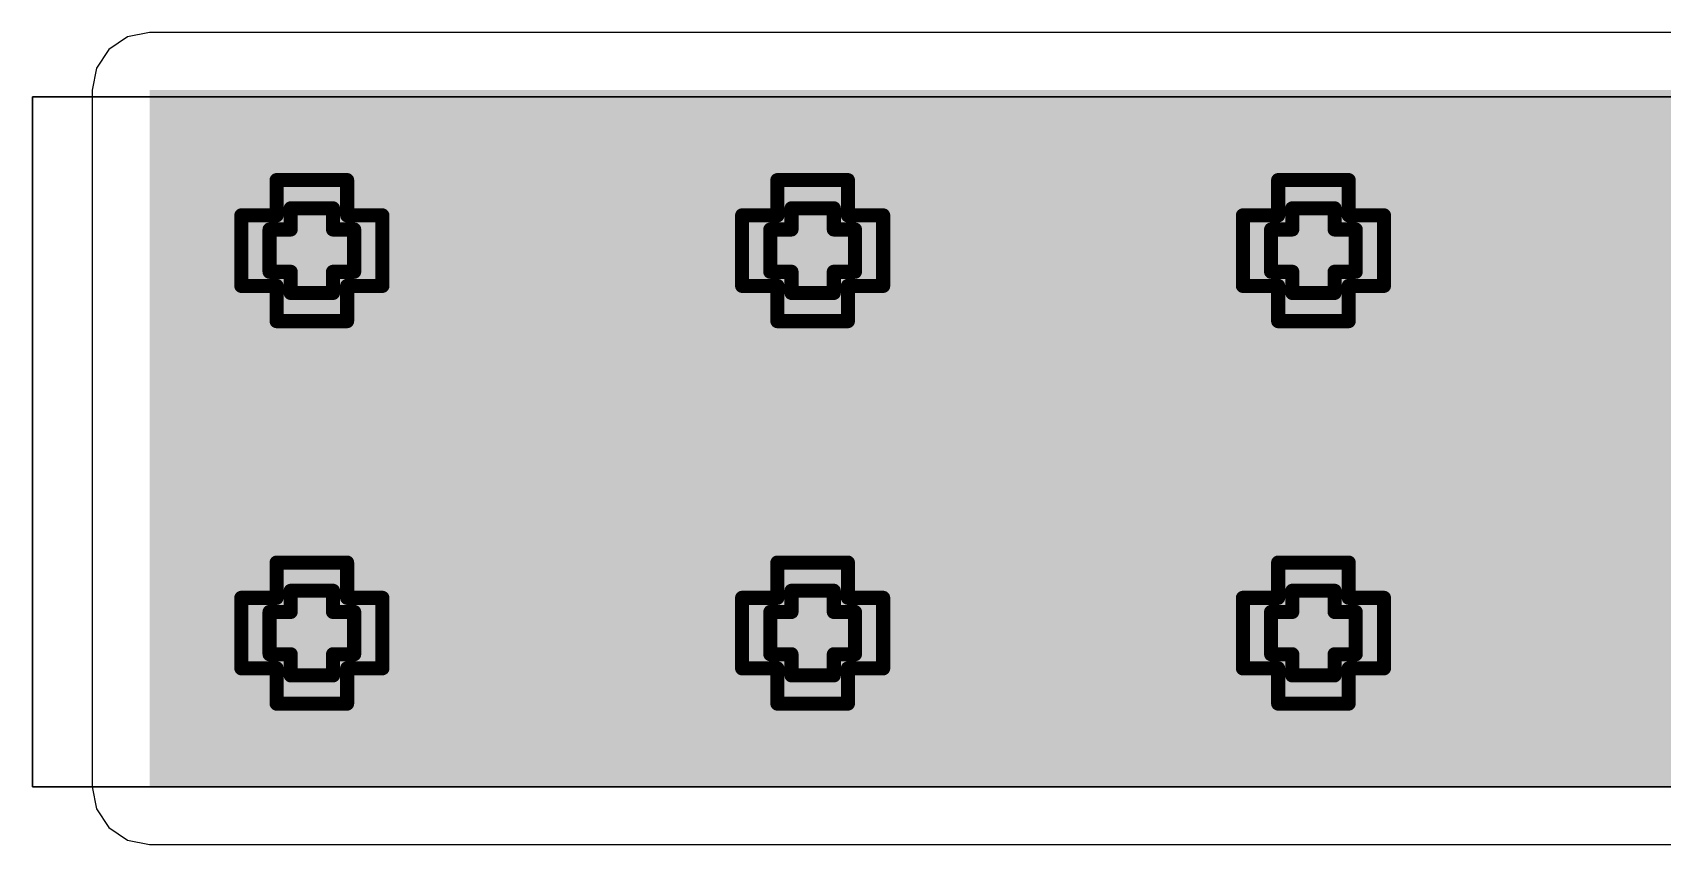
# Model space of a CAD drawing. Header units: inches. Extents: x -7 to 5163, y -3 to 5149.
# Drawn here: x 11.54 to 17.41, y 129.67 to 132.59 of the extents above; entities that cross this region are included whole.
import ezdxf

# ---------------------------------------------------------------- set-up
doc = ezdxf.new("R2010")
doc.units = ezdxf.units.IN
for name, color, linetype in [('Bottom Layer', 5, 'Continuous'), ('Bottom Solder', 6, 'Continuous'), ('Drill Drawing', 1, 'Continuous'), ('GND', 76, 'Continuous'), ('PWR', 16, 'Continuous'), ('Top Layer', 1, 'Continuous'), ('Top Solder', 216, 'Continuous'), ('Via Holes', 16, 'Continuous')]:
    doc.layers.add(name, color=color, linetype=linetype)

msp = doc.modelspace()

# ---------------------------------------------------------------- hatches: boundary and pattern name
at = {"layer": 'Bottom Layer'}
msp.add_hatch(color=5, dxfattribs=at).paths.add_polyline_path([(11.9634, 129.875), (25.7556, 129.875), (25.7556, 132.3848), (11.9634, 132.3848)])
h = msp.add_hatch(color=5, dxfattribs=at)
edge = h.paths.add_edge_path()
edge.add_arc((12.5476, 131.8066), 0.3, 0, 360)
h = msp.add_hatch(color=5, dxfattribs=at)
edge = h.paths.add_edge_path()
edge.add_arc((14.351, 131.8066), 0.3, 0, 360)
h = msp.add_hatch(color=5, dxfattribs=at)
edge = h.paths.add_edge_path()
edge.add_arc((16.1544, 131.8066), 0.3, 0, 360)
h = msp.add_hatch(color=5, dxfattribs=at)
edge = h.paths.add_edge_path()
edge.add_arc((12.5476, 130.429), 0.3, 0, 360)
h = msp.add_hatch(color=5, dxfattribs=at)
edge = h.paths.add_edge_path()
edge.add_arc((14.351, 130.429), 0.3, 0, 360)
h = msp.add_hatch(color=5, dxfattribs=at)
edge = h.paths.add_edge_path()
edge.add_arc((16.1544, 130.429), 0.3, 0, 360)
at = {"layer": 'Bottom Solder'}
h = msp.add_hatch(color=6, dxfattribs=at)
edge = h.paths.add_edge_path()
edge.add_arc((12.5476, 131.8066), 0.4016, 0, 360)
h = msp.add_hatch(color=6, dxfattribs=at)
edge = h.paths.add_edge_path()
edge.add_arc((14.351, 131.8066), 0.4016, 0, 360)
h = msp.add_hatch(color=6, dxfattribs=at)
edge = h.paths.add_edge_path()
edge.add_arc((16.1544, 131.8066), 0.4016, 0, 360)
h = msp.add_hatch(color=6, dxfattribs=at)
edge = h.paths.add_edge_path()
edge.add_arc((12.5476, 130.429), 0.4016, 0, 360)
h = msp.add_hatch(color=6, dxfattribs=at)
edge = h.paths.add_edge_path()
edge.add_arc((14.351, 130.429), 0.4016, 0, 360)
h = msp.add_hatch(color=6, dxfattribs=at)
edge = h.paths.add_edge_path()
edge.add_arc((16.1544, 130.429), 0.4016, 0, 360)
at = {"layer": 'GND'}
h = msp.add_hatch(color=76, dxfattribs=at)
edge = h.paths.add_edge_path()
edge.add_arc((12.5476, 131.8066), 0.3, 0, 360)
h = msp.add_hatch(color=76, dxfattribs=at)
edge = h.paths.add_edge_path()
edge.add_arc((14.351, 131.8066), 0.3, 0, 360)
h = msp.add_hatch(color=76, dxfattribs=at)
edge = h.paths.add_edge_path()
edge.add_arc((16.1544, 131.8066), 0.3, 0, 360)
h = msp.add_hatch(color=76, dxfattribs=at)
edge = h.paths.add_edge_path()
edge.add_arc((12.5476, 130.429), 0.3, 0, 360)
h = msp.add_hatch(color=76, dxfattribs=at)
edge = h.paths.add_edge_path()
edge.add_arc((14.351, 130.429), 0.3, 0, 360)
h = msp.add_hatch(color=76, dxfattribs=at)
edge = h.paths.add_edge_path()
edge.add_arc((16.1544, 130.429), 0.3, 0, 360)
at = {"layer": 'PWR'}
h = msp.add_hatch(color=16, dxfattribs=at)
edge = h.paths.add_edge_path()
edge.add_arc((12.5476, 131.8066), 0.3, 0, 360)
h = msp.add_hatch(color=16, dxfattribs=at)
edge = h.paths.add_edge_path()
edge.add_arc((14.351, 131.8066), 0.3, 0, 360)
h = msp.add_hatch(color=16, dxfattribs=at)
edge = h.paths.add_edge_path()
edge.add_arc((16.1544, 131.8066), 0.3, 0, 360)
h = msp.add_hatch(color=16, dxfattribs=at)
edge = h.paths.add_edge_path()
edge.add_arc((12.5476, 130.429), 0.3, 0, 360)
h = msp.add_hatch(color=16, dxfattribs=at)
edge = h.paths.add_edge_path()
edge.add_arc((14.351, 130.429), 0.3, 0, 360)
h = msp.add_hatch(color=16, dxfattribs=at)
edge = h.paths.add_edge_path()
edge.add_arc((16.1544, 130.429), 0.3, 0, 360)
at = {"layer": 'Top Layer'}
h = msp.add_hatch(color=1, dxfattribs=at)
edge = h.paths.add_edge_path()
edge.add_arc((12.5476, 131.8066), 0.3, 0, 360)
h = msp.add_hatch(color=1, dxfattribs=at)
edge = h.paths.add_edge_path()
edge.add_arc((14.351, 131.8066), 0.3, 0, 360)
h = msp.add_hatch(color=1, dxfattribs=at)
edge = h.paths.add_edge_path()
edge.add_arc((16.1544, 131.8066), 0.3, 0, 360)
h = msp.add_hatch(color=1, dxfattribs=at)
edge = h.paths.add_edge_path()
edge.add_arc((12.5476, 130.429), 0.3, 0, 360)
h = msp.add_hatch(color=1, dxfattribs=at)
edge = h.paths.add_edge_path()
edge.add_arc((14.351, 130.429), 0.3, 0, 360)
h = msp.add_hatch(color=1, dxfattribs=at)
edge = h.paths.add_edge_path()
edge.add_arc((16.1544, 130.429), 0.3, 0, 360)
at = {"layer": 'Top Solder'}
h = msp.add_hatch(color=216, dxfattribs=at)
edge = h.paths.add_edge_path()
edge.add_arc((12.5476, 131.8066), 0.4016, 0, 360)
h = msp.add_hatch(color=216, dxfattribs=at)
edge = h.paths.add_edge_path()
edge.add_arc((14.351, 131.8066), 0.4016, 0, 360)
h = msp.add_hatch(color=216, dxfattribs=at)
edge = h.paths.add_edge_path()
edge.add_arc((16.1544, 131.8066), 0.4016, 0, 360)
h = msp.add_hatch(color=216, dxfattribs=at)
edge = h.paths.add_edge_path()
edge.add_arc((12.5476, 130.429), 0.4016, 0, 360)
h = msp.add_hatch(color=216, dxfattribs=at)
edge = h.paths.add_edge_path()
edge.add_arc((14.351, 130.429), 0.4016, 0, 360)
h = msp.add_hatch(color=216, dxfattribs=at)
edge = h.paths.add_edge_path()
edge.add_arc((16.1544, 130.429), 0.4016, 0, 360)
at = {"layer": 'Via Holes'}
h = msp.add_hatch(color=7, dxfattribs=at)
edge = h.paths.add_edge_path()
edge.add_arc((12.5476, 131.8066), 0.15, 0, 360)
h = msp.add_hatch(color=7, dxfattribs=at)
edge = h.paths.add_edge_path()
edge.add_arc((14.351, 131.8066), 0.15, 0, 360)
h = msp.add_hatch(color=7, dxfattribs=at)
edge = h.paths.add_edge_path()
edge.add_arc((16.1544, 131.8066), 0.15, 0, 360)
h = msp.add_hatch(color=7, dxfattribs=at)
edge = h.paths.add_edge_path()
edge.add_arc((12.5476, 130.429), 0.15, 0, 360)
h = msp.add_hatch(color=7, dxfattribs=at)
edge = h.paths.add_edge_path()
edge.add_arc((14.351, 130.429), 0.15, 0, 360)
h = msp.add_hatch(color=7, dxfattribs=at)
edge = h.paths.add_edge_path()
edge.add_arc((16.1544, 130.429), 0.15, 0, 360)

# ---------------------------------------------------------------- linework, layer by layer
at = {"layer": 'Bottom Layer'}
for p, q in [((11.9634, 132.592), (11.8841, 132.5762)), ((25.7556, 132.592), (11.9634, 132.592)), ((11.8169, 132.5313), (11.772, 132.4641)), ((11.8841, 132.5762), (11.8169, 132.5313)), ((11.772, 132.4641), (11.7562, 132.3848)), ((11.7562, 132.3848), (11.7562, 129.875)), ((11.7562, 129.875), (11.772, 129.7957)), ((11.772, 129.7957), (11.8169, 129.7285)), ((11.8169, 129.7285), (11.8841, 129.6836)), ((11.8841, 129.6836), (11.9634, 129.6678)), ((11.9634, 129.6678), (25.7556, 129.6678))]:
    msp.add_line(p, q, dxfattribs=at)
at = {"layer": 'Drill Drawing'}
for points in [[(12.4206, 131.9336, 0.0508, 0.0508, 0), (12.4206, 132.0606, 0.0508, 0.0508, 0)], [(12.4206, 132.0606, 0.0508, 0.0508, 0), (12.6746, 132.0606, 0.0508, 0.0508, 0)], [(12.6746, 131.9336, 0.0508, 0.0508, 0), (12.6746, 132.0606, 0.0508, 0.0508, 0)], [(14.224, 131.9336, 0.0508, 0.0508, 0), (14.224, 132.0606, 0.0508, 0.0508, 0)], [(14.224, 132.0606, 0.0508, 0.0508, 0), (14.478, 132.0606, 0.0508, 0.0508, 0)], [(14.478, 131.9336, 0.0508, 0.0508, 0), (14.478, 132.0606, 0.0508, 0.0508, 0)], [(16.0274, 131.9336, 0.0508, 0.0508, 0), (16.0274, 132.0606, 0.0508, 0.0508, 0)], [(16.0274, 132.0606, 0.0508, 0.0508, 0), (16.2814, 132.0606, 0.0508, 0.0508, 0)], [(16.2814, 131.9336, 0.0508, 0.0508, 0), (16.2814, 132.0606, 0.0508, 0.0508, 0)], [(12.2936, 131.6796, 0.0508, 0.0508, 0), (12.2936, 131.9336, 0.0508, 0.0508, 0)], [(12.2936, 131.9336, 0.0508, 0.0508, 0), (12.4206, 131.9336, 0.0508, 0.0508, 0)], [(12.4714, 131.8828, 0.0508, 0.0508, 0), (12.4714, 131.959, 0.0508, 0.0508, 0)], [(12.4714, 131.959, 0.0508, 0.0508, 0), (12.6238, 131.959, 0.0508, 0.0508, 0)], [(12.6238, 131.8828, 0.0508, 0.0508, 0), (12.6238, 131.959, 0.0508, 0.0508, 0)], [(12.6746, 131.9336, 0.0508, 0.0508, 0), (12.8016, 131.9336, 0.0508, 0.0508, 0)], [(12.8016, 131.6796, 0.0508, 0.0508, 0), (12.8016, 131.9336, 0.0508, 0.0508, 0)], [(14.097, 131.6796, 0.0508, 0.0508, 0), (14.097, 131.9336, 0.0508, 0.0508, 0)], [(14.097, 131.9336, 0.0508, 0.0508, 0), (14.224, 131.9336, 0.0508, 0.0508, 0)], [(14.2748, 131.8828, 0.0508, 0.0508, 0), (14.2748, 131.959, 0.0508, 0.0508, 0)], [(14.2748, 131.959, 0.0508, 0.0508, 0), (14.4272, 131.959, 0.0508, 0.0508, 0)], [(14.4272, 131.8828, 0.0508, 0.0508, 0), (14.4272, 131.959, 0.0508, 0.0508, 0)], [(14.478, 131.9336, 0.0508, 0.0508, 0), (14.605, 131.9336, 0.0508, 0.0508, 0)], [(14.605, 131.6796, 0.0508, 0.0508, 0), (14.605, 131.9336, 0.0508, 0.0508, 0)], [(15.9004, 131.6796, 0.0508, 0.0508, 0), (15.9004, 131.9336, 0.0508, 0.0508, 0)], [(15.9004, 131.9336, 0.0508, 0.0508, 0), (16.0274, 131.9336, 0.0508, 0.0508, 0)], [(16.0782, 131.8828, 0.0508, 0.0508, 0), (16.0782, 131.959, 0.0508, 0.0508, 0)], [(16.0782, 131.959, 0.0508, 0.0508, 0), (16.2306, 131.959, 0.0508, 0.0508, 0)], [(16.2306, 131.8828, 0.0508, 0.0508, 0), (16.2306, 131.959, 0.0508, 0.0508, 0)], [(16.2814, 131.9336, 0.0508, 0.0508, 0), (16.4084, 131.9336, 0.0508, 0.0508, 0)], [(16.4084, 131.6796, 0.0508, 0.0508, 0), (16.4084, 131.9336, 0.0508, 0.0508, 0)], [(12.3952, 131.7304, 0.0508, 0.0508, 0), (12.3952, 131.8828, 0.0508, 0.0508, 0)], [(12.3952, 131.8828, 0.0508, 0.0508, 0), (12.4714, 131.8828, 0.0508, 0.0508, 0)], [(12.6238, 131.8828, 0.0508, 0.0508, 0), (12.7, 131.8828, 0.0508, 0.0508, 0)], [(12.7, 131.7304, 0.0508, 0.0508, 0), (12.7, 131.8828, 0.0508, 0.0508, 0)], [(14.1986, 131.7304, 0.0508, 0.0508, 0), (14.1986, 131.8828, 0.0508, 0.0508, 0)], [(14.1986, 131.8828, 0.0508, 0.0508, 0), (14.2748, 131.8828, 0.0508, 0.0508, 0)], [(14.4272, 131.8828, 0.0508, 0.0508, 0), (14.5034, 131.8828, 0.0508, 0.0508, 0)], [(14.5034, 131.7304, 0.0508, 0.0508, 0), (14.5034, 131.8828, 0.0508, 0.0508, 0)], [(16.002, 131.7304, 0.0508, 0.0508, 0), (16.002, 131.8828, 0.0508, 0.0508, 0)], [(16.002, 131.8828, 0.0508, 0.0508, 0), (16.0782, 131.8828, 0.0508, 0.0508, 0)], [(16.2306, 131.8828, 0.0508, 0.0508, 0), (16.3068, 131.8828, 0.0508, 0.0508, 0)], [(16.3068, 131.7304, 0.0508, 0.0508, 0), (16.3068, 131.8828, 0.0508, 0.0508, 0)], [(12.2936, 131.6796, 0.0508, 0.0508, 0), (12.4206, 131.6796, 0.0508, 0.0508, 0)], [(12.3952, 131.7304, 0.0508, 0.0508, 0), (12.4714, 131.7304, 0.0508, 0.0508, 0)], [(12.4206, 131.5526, 0.0508, 0.0508, 0), (12.4206, 131.6796, 0.0508, 0.0508, 0)], [(12.4714, 131.6542, 0.0508, 0.0508, 0), (12.4714, 131.7304, 0.0508, 0.0508, 0)], [(12.6238, 131.7304, 0.0508, 0.0508, 0), (12.7, 131.7304, 0.0508, 0.0508, 0)], [(12.6238, 131.6542, 0.0508, 0.0508, 0), (12.6238, 131.7304, 0.0508, 0.0508, 0)], [(12.6746, 131.6796, 0.0508, 0.0508, 0), (12.8016, 131.6796, 0.0508, 0.0508, 0)], [(12.6746, 131.5526, 0.0508, 0.0508, 0), (12.6746, 131.6796, 0.0508, 0.0508, 0)], [(14.097, 131.6796, 0.0508, 0.0508, 0), (14.224, 131.6796, 0.0508, 0.0508, 0)], [(14.1986, 131.7304, 0.0508, 0.0508, 0), (14.2748, 131.7304, 0.0508, 0.0508, 0)], [(14.224, 131.5526, 0.0508, 0.0508, 0), (14.224, 131.6796, 0.0508, 0.0508, 0)], [(14.2748, 131.6542, 0.0508, 0.0508, 0), (14.2748, 131.7304, 0.0508, 0.0508, 0)], [(14.4272, 131.7304, 0.0508, 0.0508, 0), (14.5034, 131.7304, 0.0508, 0.0508, 0)], [(14.4272, 131.6542, 0.0508, 0.0508, 0), (14.4272, 131.7304, 0.0508, 0.0508, 0)], [(14.478, 131.6796, 0.0508, 0.0508, 0), (14.605, 131.6796, 0.0508, 0.0508, 0)], [(14.478, 131.5526, 0.0508, 0.0508, 0), (14.478, 131.6796, 0.0508, 0.0508, 0)], [(15.9004, 131.6796, 0.0508, 0.0508, 0), (16.0274, 131.6796, 0.0508, 0.0508, 0)], [(16.002, 131.7304, 0.0508, 0.0508, 0), (16.0782, 131.7304, 0.0508, 0.0508, 0)], [(16.0274, 131.5526, 0.0508, 0.0508, 0), (16.0274, 131.6796, 0.0508, 0.0508, 0)], [(16.0782, 131.6542, 0.0508, 0.0508, 0), (16.0782, 131.7304, 0.0508, 0.0508, 0)], [(16.2306, 131.7304, 0.0508, 0.0508, 0), (16.3068, 131.7304, 0.0508, 0.0508, 0)], [(16.2306, 131.6542, 0.0508, 0.0508, 0), (16.2306, 131.7304, 0.0508, 0.0508, 0)], [(16.2814, 131.6796, 0.0508, 0.0508, 0), (16.4084, 131.6796, 0.0508, 0.0508, 0)], [(16.2814, 131.5526, 0.0508, 0.0508, 0), (16.2814, 131.6796, 0.0508, 0.0508, 0)], [(12.4714, 131.6542, 0.0508, 0.0508, 0), (12.6238, 131.6542, 0.0508, 0.0508, 0)], [(14.2748, 131.6542, 0.0508, 0.0508, 0), (14.4272, 131.6542, 0.0508, 0.0508, 0)], [(16.0782, 131.6542, 0.0508, 0.0508, 0), (16.2306, 131.6542, 0.0508, 0.0508, 0)], [(12.4206, 131.5526, 0.0508, 0.0508, 0), (12.6746, 131.5526, 0.0508, 0.0508, 0)], [(14.224, 131.5526, 0.0508, 0.0508, 0), (14.478, 131.5526, 0.0508, 0.0508, 0)], [(16.0274, 131.5526, 0.0508, 0.0508, 0), (16.2814, 131.5526, 0.0508, 0.0508, 0)], [(12.4206, 130.556, 0.0508, 0.0508, 0), (12.4206, 130.683, 0.0508, 0.0508, 0)], [(12.4206, 130.683, 0.0508, 0.0508, 0), (12.6746, 130.683, 0.0508, 0.0508, 0)], [(12.6746, 130.556, 0.0508, 0.0508, 0), (12.6746, 130.683, 0.0508, 0.0508, 0)], [(14.224, 130.556, 0.0508, 0.0508, 0), (14.224, 130.683, 0.0508, 0.0508, 0)], [(14.224, 130.683, 0.0508, 0.0508, 0), (14.478, 130.683, 0.0508, 0.0508, 0)], [(14.478, 130.556, 0.0508, 0.0508, 0), (14.478, 130.683, 0.0508, 0.0508, 0)], [(16.0274, 130.556, 0.0508, 0.0508, 0), (16.0274, 130.683, 0.0508, 0.0508, 0)], [(16.0274, 130.683, 0.0508, 0.0508, 0), (16.2814, 130.683, 0.0508, 0.0508, 0)], [(16.2814, 130.556, 0.0508, 0.0508, 0), (16.2814, 130.683, 0.0508, 0.0508, 0)], [(12.4714, 130.5052, 0.0508, 0.0508, 0), (12.4714, 130.5814, 0.0508, 0.0508, 0)], [(12.4714, 130.5814, 0.0508, 0.0508, 0), (12.6238, 130.5814, 0.0508, 0.0508, 0)], [(12.6238, 130.5052, 0.0508, 0.0508, 0), (12.6238, 130.5814, 0.0508, 0.0508, 0)], [(14.2748, 130.5052, 0.0508, 0.0508, 0), (14.2748, 130.5814, 0.0508, 0.0508, 0)], [(14.2748, 130.5814, 0.0508, 0.0508, 0), (14.4272, 130.5814, 0.0508, 0.0508, 0)], [(14.4272, 130.5052, 0.0508, 0.0508, 0), (14.4272, 130.5814, 0.0508, 0.0508, 0)], [(16.0782, 130.5052, 0.0508, 0.0508, 0), (16.0782, 130.5814, 0.0508, 0.0508, 0)], [(16.0782, 130.5814, 0.0508, 0.0508, 0), (16.2306, 130.5814, 0.0508, 0.0508, 0)], [(16.2306, 130.5052, 0.0508, 0.0508, 0), (16.2306, 130.5814, 0.0508, 0.0508, 0)], [(12.2936, 130.302, 0.0508, 0.0508, 0), (12.2936, 130.556, 0.0508, 0.0508, 0)], [(12.2936, 130.556, 0.0508, 0.0508, 0), (12.4206, 130.556, 0.0508, 0.0508, 0)], [(12.6746, 130.556, 0.0508, 0.0508, 0), (12.8016, 130.556, 0.0508, 0.0508, 0)], [(12.8016, 130.302, 0.0508, 0.0508, 0), (12.8016, 130.556, 0.0508, 0.0508, 0)], [(14.097, 130.302, 0.0508, 0.0508, 0), (14.097, 130.556, 0.0508, 0.0508, 0)], [(14.097, 130.556, 0.0508, 0.0508, 0), (14.224, 130.556, 0.0508, 0.0508, 0)], [(14.478, 130.556, 0.0508, 0.0508, 0), (14.605, 130.556, 0.0508, 0.0508, 0)], [(14.605, 130.302, 0.0508, 0.0508, 0), (14.605, 130.556, 0.0508, 0.0508, 0)], [(15.9004, 130.302, 0.0508, 0.0508, 0), (15.9004, 130.556, 0.0508, 0.0508, 0)], [(15.9004, 130.556, 0.0508, 0.0508, 0), (16.0274, 130.556, 0.0508, 0.0508, 0)], [(16.2814, 130.556, 0.0508, 0.0508, 0), (16.4084, 130.556, 0.0508, 0.0508, 0)], [(16.4084, 130.302, 0.0508, 0.0508, 0), (16.4084, 130.556, 0.0508, 0.0508, 0)], [(12.3952, 130.3528, 0.0508, 0.0508, 0), (12.3952, 130.5052, 0.0508, 0.0508, 0)], [(12.3952, 130.5052, 0.0508, 0.0508, 0), (12.4714, 130.5052, 0.0508, 0.0508, 0)], [(12.6238, 130.5052, 0.0508, 0.0508, 0), (12.7, 130.5052, 0.0508, 0.0508, 0)], [(12.7, 130.3528, 0.0508, 0.0508, 0), (12.7, 130.5052, 0.0508, 0.0508, 0)], [(14.1986, 130.3528, 0.0508, 0.0508, 0), (14.1986, 130.5052, 0.0508, 0.0508, 0)], [(14.1986, 130.5052, 0.0508, 0.0508, 0), (14.2748, 130.5052, 0.0508, 0.0508, 0)], [(14.4272, 130.5052, 0.0508, 0.0508, 0), (14.5034, 130.5052, 0.0508, 0.0508, 0)], [(14.5034, 130.3528, 0.0508, 0.0508, 0), (14.5034, 130.5052, 0.0508, 0.0508, 0)], [(16.002, 130.3528, 0.0508, 0.0508, 0), (16.002, 130.5052, 0.0508, 0.0508, 0)], [(16.002, 130.5052, 0.0508, 0.0508, 0), (16.0782, 130.5052, 0.0508, 0.0508, 0)], [(16.2306, 130.5052, 0.0508, 0.0508, 0), (16.3068, 130.5052, 0.0508, 0.0508, 0)], [(16.3068, 130.3528, 0.0508, 0.0508, 0), (16.3068, 130.5052, 0.0508, 0.0508, 0)], [(12.3952, 130.3528, 0.0508, 0.0508, 0), (12.4714, 130.3528, 0.0508, 0.0508, 0)], [(12.4714, 130.2766, 0.0508, 0.0508, 0), (12.4714, 130.3528, 0.0508, 0.0508, 0)], [(12.6238, 130.3528, 0.0508, 0.0508, 0), (12.7, 130.3528, 0.0508, 0.0508, 0)], [(12.6238, 130.2766, 0.0508, 0.0508, 0), (12.6238, 130.3528, 0.0508, 0.0508, 0)], [(14.1986, 130.3528, 0.0508, 0.0508, 0), (14.2748, 130.3528, 0.0508, 0.0508, 0)], [(14.2748, 130.2766, 0.0508, 0.0508, 0), (14.2748, 130.3528, 0.0508, 0.0508, 0)], [(14.4272, 130.3528, 0.0508, 0.0508, 0), (14.5034, 130.3528, 0.0508, 0.0508, 0)], [(14.4272, 130.2766, 0.0508, 0.0508, 0), (14.4272, 130.3528, 0.0508, 0.0508, 0)], [(16.002, 130.3528, 0.0508, 0.0508, 0), (16.0782, 130.3528, 0.0508, 0.0508, 0)], [(16.0782, 130.2766, 0.0508, 0.0508, 0), (16.0782, 130.3528, 0.0508, 0.0508, 0)], [(16.2306, 130.3528, 0.0508, 0.0508, 0), (16.3068, 130.3528, 0.0508, 0.0508, 0)], [(16.2306, 130.2766, 0.0508, 0.0508, 0), (16.2306, 130.3528, 0.0508, 0.0508, 0)], [(12.2936, 130.302, 0.0508, 0.0508, 0), (12.4206, 130.302, 0.0508, 0.0508, 0)], [(12.4206, 130.175, 0.0508, 0.0508, 0), (12.4206, 130.302, 0.0508, 0.0508, 0)], [(12.4714, 130.2766, 0.0508, 0.0508, 0), (12.6238, 130.2766, 0.0508, 0.0508, 0)], [(12.6746, 130.302, 0.0508, 0.0508, 0), (12.8016, 130.302, 0.0508, 0.0508, 0)], [(12.6746, 130.175, 0.0508, 0.0508, 0), (12.6746, 130.302, 0.0508, 0.0508, 0)], [(14.097, 130.302, 0.0508, 0.0508, 0), (14.224, 130.302, 0.0508, 0.0508, 0)], [(14.224, 130.175, 0.0508, 0.0508, 0), (14.224, 130.302, 0.0508, 0.0508, 0)], [(14.2748, 130.2766, 0.0508, 0.0508, 0), (14.4272, 130.2766, 0.0508, 0.0508, 0)], [(14.478, 130.302, 0.0508, 0.0508, 0), (14.605, 130.302, 0.0508, 0.0508, 0)], [(14.478, 130.175, 0.0508, 0.0508, 0), (14.478, 130.302, 0.0508, 0.0508, 0)], [(15.9004, 130.302, 0.0508, 0.0508, 0), (16.0274, 130.302, 0.0508, 0.0508, 0)], [(16.0274, 130.175, 0.0508, 0.0508, 0), (16.0274, 130.302, 0.0508, 0.0508, 0)], [(16.0782, 130.2766, 0.0508, 0.0508, 0), (16.2306, 130.2766, 0.0508, 0.0508, 0)], [(16.2814, 130.302, 0.0508, 0.0508, 0), (16.4084, 130.302, 0.0508, 0.0508, 0)], [(16.2814, 130.175, 0.0508, 0.0508, 0), (16.2814, 130.302, 0.0508, 0.0508, 0)], [(12.4206, 130.175, 0.0508, 0.0508, 0), (12.6746, 130.175, 0.0508, 0.0508, 0)], [(14.224, 130.175, 0.0508, 0.0508, 0), (14.478, 130.175, 0.0508, 0.0508, 0)], [(16.0274, 130.175, 0.0508, 0.0508, 0), (16.2814, 130.175, 0.0508, 0.0508, 0)]]:
    msp.add_lwpolyline(points, format="xyseb", dxfattribs=at)
for points in [[(12.4079, 132.0606, 0.0254, 0.0254, 1), (12.4333, 132.0606, 0.0254, 0.0254, 1)], [(12.4079, 132.0606, 0.0254, 0.0254, 1), (12.4333, 132.0606, 0.0254, 0.0254, 1)], [(12.6619, 132.0606, 0.0254, 0.0254, 1), (12.6873, 132.0606, 0.0254, 0.0254, 1)], [(12.6619, 132.0606, 0.0254, 0.0254, 1), (12.6873, 132.0606, 0.0254, 0.0254, 1)], [(14.2113, 132.0606, 0.0254, 0.0254, 1), (14.2367, 132.0606, 0.0254, 0.0254, 1)], [(14.2113, 132.0606, 0.0254, 0.0254, 1), (14.2367, 132.0606, 0.0254, 0.0254, 1)], [(14.4653, 132.0606, 0.0254, 0.0254, 1), (14.4907, 132.0606, 0.0254, 0.0254, 1)], [(14.4653, 132.0606, 0.0254, 0.0254, 1), (14.4907, 132.0606, 0.0254, 0.0254, 1)], [(16.0147, 132.0606, 0.0254, 0.0254, 1), (16.0401, 132.0606, 0.0254, 0.0254, 1)], [(16.0147, 132.0606, 0.0254, 0.0254, 1), (16.0401, 132.0606, 0.0254, 0.0254, 1)], [(16.2687, 132.0606, 0.0254, 0.0254, 1), (16.2941, 132.0606, 0.0254, 0.0254, 1)], [(16.2687, 132.0606, 0.0254, 0.0254, 1), (16.2941, 132.0606, 0.0254, 0.0254, 1)], [(12.2809, 131.9336, 0.0254, 0.0254, 1), (12.3063, 131.9336, 0.0254, 0.0254, 1)], [(12.2809, 131.9336, 0.0254, 0.0254, 1), (12.3063, 131.9336, 0.0254, 0.0254, 1)], [(12.4079, 131.9336, 0.0254, 0.0254, 1), (12.4333, 131.9336, 0.0254, 0.0254, 1)], [(12.4079, 131.9336, 0.0254, 0.0254, 1), (12.4333, 131.9336, 0.0254, 0.0254, 1)], [(12.4587, 131.959, 0.0254, 0.0254, 1), (12.4841, 131.959, 0.0254, 0.0254, 1)], [(12.4587, 131.959, 0.0254, 0.0254, 1), (12.4841, 131.959, 0.0254, 0.0254, 1)], [(12.6111, 131.959, 0.0254, 0.0254, 1), (12.6365, 131.959, 0.0254, 0.0254, 1)], [(12.6111, 131.959, 0.0254, 0.0254, 1), (12.6365, 131.959, 0.0254, 0.0254, 1)], [(12.6619, 131.9336, 0.0254, 0.0254, 1), (12.6873, 131.9336, 0.0254, 0.0254, 1)], [(12.6619, 131.9336, 0.0254, 0.0254, 1), (12.6873, 131.9336, 0.0254, 0.0254, 1)], [(12.7889, 131.9336, 0.0254, 0.0254, 1), (12.8143, 131.9336, 0.0254, 0.0254, 1)], [(12.7889, 131.9336, 0.0254, 0.0254, 1), (12.8143, 131.9336, 0.0254, 0.0254, 1)], [(14.0843, 131.9336, 0.0254, 0.0254, 1), (14.1097, 131.9336, 0.0254, 0.0254, 1)], [(14.0843, 131.9336, 0.0254, 0.0254, 1), (14.1097, 131.9336, 0.0254, 0.0254, 1)], [(14.2113, 131.9336, 0.0254, 0.0254, 1), (14.2367, 131.9336, 0.0254, 0.0254, 1)], [(14.2113, 131.9336, 0.0254, 0.0254, 1), (14.2367, 131.9336, 0.0254, 0.0254, 1)], [(14.2621, 131.959, 0.0254, 0.0254, 1), (14.2875, 131.959, 0.0254, 0.0254, 1)], [(14.2621, 131.959, 0.0254, 0.0254, 1), (14.2875, 131.959, 0.0254, 0.0254, 1)], [(14.4145, 131.959, 0.0254, 0.0254, 1), (14.4399, 131.959, 0.0254, 0.0254, 1)], [(14.4145, 131.959, 0.0254, 0.0254, 1), (14.4399, 131.959, 0.0254, 0.0254, 1)], [(14.4653, 131.9336, 0.0254, 0.0254, 1), (14.4907, 131.9336, 0.0254, 0.0254, 1)], [(14.4653, 131.9336, 0.0254, 0.0254, 1), (14.4907, 131.9336, 0.0254, 0.0254, 1)], [(14.5923, 131.9336, 0.0254, 0.0254, 1), (14.6177, 131.9336, 0.0254, 0.0254, 1)], [(14.5923, 131.9336, 0.0254, 0.0254, 1), (14.6177, 131.9336, 0.0254, 0.0254, 1)], [(15.8877, 131.9336, 0.0254, 0.0254, 1), (15.9131, 131.9336, 0.0254, 0.0254, 1)], [(15.8877, 131.9336, 0.0254, 0.0254, 1), (15.9131, 131.9336, 0.0254, 0.0254, 1)], [(16.0147, 131.9336, 0.0254, 0.0254, 1), (16.0401, 131.9336, 0.0254, 0.0254, 1)], [(16.0147, 131.9336, 0.0254, 0.0254, 1), (16.0401, 131.9336, 0.0254, 0.0254, 1)], [(16.0655, 131.959, 0.0254, 0.0254, 1), (16.0909, 131.959, 0.0254, 0.0254, 1)], [(16.0655, 131.959, 0.0254, 0.0254, 1), (16.0909, 131.959, 0.0254, 0.0254, 1)], [(16.2179, 131.959, 0.0254, 0.0254, 1), (16.2433, 131.959, 0.0254, 0.0254, 1)], [(16.2179, 131.959, 0.0254, 0.0254, 1), (16.2433, 131.959, 0.0254, 0.0254, 1)], [(16.2687, 131.9336, 0.0254, 0.0254, 1), (16.2941, 131.9336, 0.0254, 0.0254, 1)], [(16.2687, 131.9336, 0.0254, 0.0254, 1), (16.2941, 131.9336, 0.0254, 0.0254, 1)], [(16.3957, 131.9336, 0.0254, 0.0254, 1), (16.4211, 131.9336, 0.0254, 0.0254, 1)], [(16.3957, 131.9336, 0.0254, 0.0254, 1), (16.4211, 131.9336, 0.0254, 0.0254, 1)], [(12.3825, 131.8828, 0.0254, 0.0254, 1), (12.4079, 131.8828, 0.0254, 0.0254, 1)], [(12.3825, 131.8828, 0.0254, 0.0254, 1), (12.4079, 131.8828, 0.0254, 0.0254, 1)], [(12.4587, 131.8828, 0.0254, 0.0254, 1), (12.4841, 131.8828, 0.0254, 0.0254, 1)], [(12.4587, 131.8828, 0.0254, 0.0254, 1), (12.4841, 131.8828, 0.0254, 0.0254, 1)], [(12.6111, 131.8828, 0.0254, 0.0254, 1), (12.6365, 131.8828, 0.0254, 0.0254, 1)], [(12.6111, 131.8828, 0.0254, 0.0254, 1), (12.6365, 131.8828, 0.0254, 0.0254, 1)], [(12.6873, 131.8828, 0.0254, 0.0254, 1), (12.7127, 131.8828, 0.0254, 0.0254, 1)], [(12.6873, 131.8828, 0.0254, 0.0254, 1), (12.7127, 131.8828, 0.0254, 0.0254, 1)], [(14.1859, 131.8828, 0.0254, 0.0254, 1), (14.2113, 131.8828, 0.0254, 0.0254, 1)], [(14.1859, 131.8828, 0.0254, 0.0254, 1), (14.2113, 131.8828, 0.0254, 0.0254, 1)], [(14.2621, 131.8828, 0.0254, 0.0254, 1), (14.2875, 131.8828, 0.0254, 0.0254, 1)], [(14.2621, 131.8828, 0.0254, 0.0254, 1), (14.2875, 131.8828, 0.0254, 0.0254, 1)], [(14.4145, 131.8828, 0.0254, 0.0254, 1), (14.4399, 131.8828, 0.0254, 0.0254, 1)], [(14.4145, 131.8828, 0.0254, 0.0254, 1), (14.4399, 131.8828, 0.0254, 0.0254, 1)], [(14.4907, 131.8828, 0.0254, 0.0254, 1), (14.5161, 131.8828, 0.0254, 0.0254, 1)], [(14.4907, 131.8828, 0.0254, 0.0254, 1), (14.5161, 131.8828, 0.0254, 0.0254, 1)], [(15.9893, 131.8828, 0.0254, 0.0254, 1), (16.0147, 131.8828, 0.0254, 0.0254, 1)], [(15.9893, 131.8828, 0.0254, 0.0254, 1), (16.0147, 131.8828, 0.0254, 0.0254, 1)], [(16.0655, 131.8828, 0.0254, 0.0254, 1), (16.0909, 131.8828, 0.0254, 0.0254, 1)], [(16.0655, 131.8828, 0.0254, 0.0254, 1), (16.0909, 131.8828, 0.0254, 0.0254, 1)], [(16.2179, 131.8828, 0.0254, 0.0254, 1), (16.2433, 131.8828, 0.0254, 0.0254, 1)], [(16.2179, 131.8828, 0.0254, 0.0254, 1), (16.2433, 131.8828, 0.0254, 0.0254, 1)], [(16.2941, 131.8828, 0.0254, 0.0254, 1), (16.3195, 131.8828, 0.0254, 0.0254, 1)], [(16.2941, 131.8828, 0.0254, 0.0254, 1), (16.3195, 131.8828, 0.0254, 0.0254, 1)], [(12.2809, 131.6796, 0.0254, 0.0254, 1), (12.3063, 131.6796, 0.0254, 0.0254, 1)], [(12.2809, 131.6796, 0.0254, 0.0254, 1), (12.3063, 131.6796, 0.0254, 0.0254, 1)], [(12.3825, 131.7304, 0.0254, 0.0254, 1), (12.4079, 131.7304, 0.0254, 0.0254, 1)], [(12.3825, 131.7304, 0.0254, 0.0254, 1), (12.4079, 131.7304, 0.0254, 0.0254, 1)], [(12.4079, 131.6796, 0.0254, 0.0254, 1), (12.4333, 131.6796, 0.0254, 0.0254, 1)], [(12.4079, 131.6796, 0.0254, 0.0254, 1), (12.4333, 131.6796, 0.0254, 0.0254, 1)], [(12.4587, 131.7304, 0.0254, 0.0254, 1), (12.4841, 131.7304, 0.0254, 0.0254, 1)], [(12.4587, 131.7304, 0.0254, 0.0254, 1), (12.4841, 131.7304, 0.0254, 0.0254, 1)], [(12.6111, 131.7304, 0.0254, 0.0254, 1), (12.6365, 131.7304, 0.0254, 0.0254, 1)], [(12.6111, 131.7304, 0.0254, 0.0254, 1), (12.6365, 131.7304, 0.0254, 0.0254, 1)], [(12.6619, 131.6796, 0.0254, 0.0254, 1), (12.6873, 131.6796, 0.0254, 0.0254, 1)], [(12.6619, 131.6796, 0.0254, 0.0254, 1), (12.6873, 131.6796, 0.0254, 0.0254, 1)], [(12.6873, 131.7304, 0.0254, 0.0254, 1), (12.7127, 131.7304, 0.0254, 0.0254, 1)], [(12.6873, 131.7304, 0.0254, 0.0254, 1), (12.7127, 131.7304, 0.0254, 0.0254, 1)], [(12.7889, 131.6796, 0.0254, 0.0254, 1), (12.8143, 131.6796, 0.0254, 0.0254, 1)], [(12.7889, 131.6796, 0.0254, 0.0254, 1), (12.8143, 131.6796, 0.0254, 0.0254, 1)], [(14.0843, 131.6796, 0.0254, 0.0254, 1), (14.1097, 131.6796, 0.0254, 0.0254, 1)], [(14.0843, 131.6796, 0.0254, 0.0254, 1), (14.1097, 131.6796, 0.0254, 0.0254, 1)], [(14.1859, 131.7304, 0.0254, 0.0254, 1), (14.2113, 131.7304, 0.0254, 0.0254, 1)], [(14.1859, 131.7304, 0.0254, 0.0254, 1), (14.2113, 131.7304, 0.0254, 0.0254, 1)], [(14.2113, 131.6796, 0.0254, 0.0254, 1), (14.2367, 131.6796, 0.0254, 0.0254, 1)], [(14.2113, 131.6796, 0.0254, 0.0254, 1), (14.2367, 131.6796, 0.0254, 0.0254, 1)], [(14.2621, 131.7304, 0.0254, 0.0254, 1), (14.2875, 131.7304, 0.0254, 0.0254, 1)], [(14.2621, 131.7304, 0.0254, 0.0254, 1), (14.2875, 131.7304, 0.0254, 0.0254, 1)], [(14.4145, 131.7304, 0.0254, 0.0254, 1), (14.4399, 131.7304, 0.0254, 0.0254, 1)], [(14.4145, 131.7304, 0.0254, 0.0254, 1), (14.4399, 131.7304, 0.0254, 0.0254, 1)], [(14.4653, 131.6796, 0.0254, 0.0254, 1), (14.4907, 131.6796, 0.0254, 0.0254, 1)], [(14.4653, 131.6796, 0.0254, 0.0254, 1), (14.4907, 131.6796, 0.0254, 0.0254, 1)], [(14.4907, 131.7304, 0.0254, 0.0254, 1), (14.5161, 131.7304, 0.0254, 0.0254, 1)], [(14.4907, 131.7304, 0.0254, 0.0254, 1), (14.5161, 131.7304, 0.0254, 0.0254, 1)], [(14.5923, 131.6796, 0.0254, 0.0254, 1), (14.6177, 131.6796, 0.0254, 0.0254, 1)], [(14.5923, 131.6796, 0.0254, 0.0254, 1), (14.6177, 131.6796, 0.0254, 0.0254, 1)], [(15.8877, 131.6796, 0.0254, 0.0254, 1), (15.9131, 131.6796, 0.0254, 0.0254, 1)], [(15.8877, 131.6796, 0.0254, 0.0254, 1), (15.9131, 131.6796, 0.0254, 0.0254, 1)], [(15.9893, 131.7304, 0.0254, 0.0254, 1), (16.0147, 131.7304, 0.0254, 0.0254, 1)], [(15.9893, 131.7304, 0.0254, 0.0254, 1), (16.0147, 131.7304, 0.0254, 0.0254, 1)], [(16.0147, 131.6796, 0.0254, 0.0254, 1), (16.0401, 131.6796, 0.0254, 0.0254, 1)], [(16.0147, 131.6796, 0.0254, 0.0254, 1), (16.0401, 131.6796, 0.0254, 0.0254, 1)], [(16.0655, 131.7304, 0.0254, 0.0254, 1), (16.0909, 131.7304, 0.0254, 0.0254, 1)], [(16.0655, 131.7304, 0.0254, 0.0254, 1), (16.0909, 131.7304, 0.0254, 0.0254, 1)], [(16.2179, 131.7304, 0.0254, 0.0254, 1), (16.2433, 131.7304, 0.0254, 0.0254, 1)], [(16.2179, 131.7304, 0.0254, 0.0254, 1), (16.2433, 131.7304, 0.0254, 0.0254, 1)], [(16.2687, 131.6796, 0.0254, 0.0254, 1), (16.2941, 131.6796, 0.0254, 0.0254, 1)], [(16.2687, 131.6796, 0.0254, 0.0254, 1), (16.2941, 131.6796, 0.0254, 0.0254, 1)], [(16.2941, 131.7304, 0.0254, 0.0254, 1), (16.3195, 131.7304, 0.0254, 0.0254, 1)], [(16.2941, 131.7304, 0.0254, 0.0254, 1), (16.3195, 131.7304, 0.0254, 0.0254, 1)], [(16.3957, 131.6796, 0.0254, 0.0254, 1), (16.4211, 131.6796, 0.0254, 0.0254, 1)], [(16.3957, 131.6796, 0.0254, 0.0254, 1), (16.4211, 131.6796, 0.0254, 0.0254, 1)], [(12.4587, 131.6542, 0.0254, 0.0254, 1), (12.4841, 131.6542, 0.0254, 0.0254, 1)], [(12.4587, 131.6542, 0.0254, 0.0254, 1), (12.4841, 131.6542, 0.0254, 0.0254, 1)], [(12.6111, 131.6542, 0.0254, 0.0254, 1), (12.6365, 131.6542, 0.0254, 0.0254, 1)], [(12.6111, 131.6542, 0.0254, 0.0254, 1), (12.6365, 131.6542, 0.0254, 0.0254, 1)], [(14.2621, 131.6542, 0.0254, 0.0254, 1), (14.2875, 131.6542, 0.0254, 0.0254, 1)], [(14.2621, 131.6542, 0.0254, 0.0254, 1), (14.2875, 131.6542, 0.0254, 0.0254, 1)], [(14.4145, 131.6542, 0.0254, 0.0254, 1), (14.4399, 131.6542, 0.0254, 0.0254, 1)], [(14.4145, 131.6542, 0.0254, 0.0254, 1), (14.4399, 131.6542, 0.0254, 0.0254, 1)], [(16.0655, 131.6542, 0.0254, 0.0254, 1), (16.0909, 131.6542, 0.0254, 0.0254, 1)], [(16.0655, 131.6542, 0.0254, 0.0254, 1), (16.0909, 131.6542, 0.0254, 0.0254, 1)], [(16.2179, 131.6542, 0.0254, 0.0254, 1), (16.2433, 131.6542, 0.0254, 0.0254, 1)], [(16.2179, 131.6542, 0.0254, 0.0254, 1), (16.2433, 131.6542, 0.0254, 0.0254, 1)], [(12.4079, 131.5526, 0.0254, 0.0254, 1), (12.4333, 131.5526, 0.0254, 0.0254, 1)], [(12.4079, 131.5526, 0.0254, 0.0254, 1), (12.4333, 131.5526, 0.0254, 0.0254, 1)], [(12.6619, 131.5526, 0.0254, 0.0254, 1), (12.6873, 131.5526, 0.0254, 0.0254, 1)], [(12.6619, 131.5526, 0.0254, 0.0254, 1), (12.6873, 131.5526, 0.0254, 0.0254, 1)], [(14.2113, 131.5526, 0.0254, 0.0254, 1), (14.2367, 131.5526, 0.0254, 0.0254, 1)], [(14.2113, 131.5526, 0.0254, 0.0254, 1), (14.2367, 131.5526, 0.0254, 0.0254, 1)], [(14.4653, 131.5526, 0.0254, 0.0254, 1), (14.4907, 131.5526, 0.0254, 0.0254, 1)], [(14.4653, 131.5526, 0.0254, 0.0254, 1), (14.4907, 131.5526, 0.0254, 0.0254, 1)], [(16.0147, 131.5526, 0.0254, 0.0254, 1), (16.0401, 131.5526, 0.0254, 0.0254, 1)], [(16.0147, 131.5526, 0.0254, 0.0254, 1), (16.0401, 131.5526, 0.0254, 0.0254, 1)], [(16.2687, 131.5526, 0.0254, 0.0254, 1), (16.2941, 131.5526, 0.0254, 0.0254, 1)], [(16.2687, 131.5526, 0.0254, 0.0254, 1), (16.2941, 131.5526, 0.0254, 0.0254, 1)], [(12.4079, 130.683, 0.0254, 0.0254, 1), (12.4333, 130.683, 0.0254, 0.0254, 1)], [(12.4079, 130.683, 0.0254, 0.0254, 1), (12.4333, 130.683, 0.0254, 0.0254, 1)], [(12.6619, 130.683, 0.0254, 0.0254, 1), (12.6873, 130.683, 0.0254, 0.0254, 1)], [(12.6619, 130.683, 0.0254, 0.0254, 1), (12.6873, 130.683, 0.0254, 0.0254, 1)], [(14.2113, 130.683, 0.0254, 0.0254, 1), (14.2367, 130.683, 0.0254, 0.0254, 1)], [(14.2113, 130.683, 0.0254, 0.0254, 1), (14.2367, 130.683, 0.0254, 0.0254, 1)], [(14.4653, 130.683, 0.0254, 0.0254, 1), (14.4907, 130.683, 0.0254, 0.0254, 1)], [(14.4653, 130.683, 0.0254, 0.0254, 1), (14.4907, 130.683, 0.0254, 0.0254, 1)], [(16.0147, 130.683, 0.0254, 0.0254, 1), (16.0401, 130.683, 0.0254, 0.0254, 1)], [(16.0147, 130.683, 0.0254, 0.0254, 1), (16.0401, 130.683, 0.0254, 0.0254, 1)], [(16.2687, 130.683, 0.0254, 0.0254, 1), (16.2941, 130.683, 0.0254, 0.0254, 1)], [(16.2687, 130.683, 0.0254, 0.0254, 1), (16.2941, 130.683, 0.0254, 0.0254, 1)], [(12.4587, 130.5814, 0.0254, 0.0254, 1), (12.4841, 130.5814, 0.0254, 0.0254, 1)], [(12.4587, 130.5814, 0.0254, 0.0254, 1), (12.4841, 130.5814, 0.0254, 0.0254, 1)], [(12.6111, 130.5814, 0.0254, 0.0254, 1), (12.6365, 130.5814, 0.0254, 0.0254, 1)], [(12.6111, 130.5814, 0.0254, 0.0254, 1), (12.6365, 130.5814, 0.0254, 0.0254, 1)], [(14.2621, 130.5814, 0.0254, 0.0254, 1), (14.2875, 130.5814, 0.0254, 0.0254, 1)], [(14.2621, 130.5814, 0.0254, 0.0254, 1), (14.2875, 130.5814, 0.0254, 0.0254, 1)], [(14.4145, 130.5814, 0.0254, 0.0254, 1), (14.4399, 130.5814, 0.0254, 0.0254, 1)], [(14.4145, 130.5814, 0.0254, 0.0254, 1), (14.4399, 130.5814, 0.0254, 0.0254, 1)], [(16.0655, 130.5814, 0.0254, 0.0254, 1), (16.0909, 130.5814, 0.0254, 0.0254, 1)], [(16.0655, 130.5814, 0.0254, 0.0254, 1), (16.0909, 130.5814, 0.0254, 0.0254, 1)], [(16.2179, 130.5814, 0.0254, 0.0254, 1), (16.2433, 130.5814, 0.0254, 0.0254, 1)], [(16.2179, 130.5814, 0.0254, 0.0254, 1), (16.2433, 130.5814, 0.0254, 0.0254, 1)], [(12.2809, 130.556, 0.0254, 0.0254, 1), (12.3063, 130.556, 0.0254, 0.0254, 1)], [(12.2809, 130.556, 0.0254, 0.0254, 1), (12.3063, 130.556, 0.0254, 0.0254, 1)], [(12.4079, 130.556, 0.0254, 0.0254, 1), (12.4333, 130.556, 0.0254, 0.0254, 1)], [(12.4079, 130.556, 0.0254, 0.0254, 1), (12.4333, 130.556, 0.0254, 0.0254, 1)], [(12.6619, 130.556, 0.0254, 0.0254, 1), (12.6873, 130.556, 0.0254, 0.0254, 1)], [(12.6619, 130.556, 0.0254, 0.0254, 1), (12.6873, 130.556, 0.0254, 0.0254, 1)], [(12.7889, 130.556, 0.0254, 0.0254, 1), (12.8143, 130.556, 0.0254, 0.0254, 1)], [(12.7889, 130.556, 0.0254, 0.0254, 1), (12.8143, 130.556, 0.0254, 0.0254, 1)], [(14.0843, 130.556, 0.0254, 0.0254, 1), (14.1097, 130.556, 0.0254, 0.0254, 1)], [(14.0843, 130.556, 0.0254, 0.0254, 1), (14.1097, 130.556, 0.0254, 0.0254, 1)], [(14.2113, 130.556, 0.0254, 0.0254, 1), (14.2367, 130.556, 0.0254, 0.0254, 1)], [(14.2113, 130.556, 0.0254, 0.0254, 1), (14.2367, 130.556, 0.0254, 0.0254, 1)], [(14.4653, 130.556, 0.0254, 0.0254, 1), (14.4907, 130.556, 0.0254, 0.0254, 1)], [(14.4653, 130.556, 0.0254, 0.0254, 1), (14.4907, 130.556, 0.0254, 0.0254, 1)], [(14.5923, 130.556, 0.0254, 0.0254, 1), (14.6177, 130.556, 0.0254, 0.0254, 1)], [(14.5923, 130.556, 0.0254, 0.0254, 1), (14.6177, 130.556, 0.0254, 0.0254, 1)], [(15.8877, 130.556, 0.0254, 0.0254, 1), (15.9131, 130.556, 0.0254, 0.0254, 1)], [(15.8877, 130.556, 0.0254, 0.0254, 1), (15.9131, 130.556, 0.0254, 0.0254, 1)], [(16.0147, 130.556, 0.0254, 0.0254, 1), (16.0401, 130.556, 0.0254, 0.0254, 1)], [(16.0147, 130.556, 0.0254, 0.0254, 1), (16.0401, 130.556, 0.0254, 0.0254, 1)], [(16.2687, 130.556, 0.0254, 0.0254, 1), (16.2941, 130.556, 0.0254, 0.0254, 1)], [(16.2687, 130.556, 0.0254, 0.0254, 1), (16.2941, 130.556, 0.0254, 0.0254, 1)], [(16.3957, 130.556, 0.0254, 0.0254, 1), (16.4211, 130.556, 0.0254, 0.0254, 1)], [(16.3957, 130.556, 0.0254, 0.0254, 1), (16.4211, 130.556, 0.0254, 0.0254, 1)], [(12.3825, 130.5052, 0.0254, 0.0254, 1), (12.4079, 130.5052, 0.0254, 0.0254, 1)], [(12.3825, 130.5052, 0.0254, 0.0254, 1), (12.4079, 130.5052, 0.0254, 0.0254, 1)], [(12.4587, 130.5052, 0.0254, 0.0254, 1), (12.4841, 130.5052, 0.0254, 0.0254, 1)], [(12.4587, 130.5052, 0.0254, 0.0254, 1), (12.4841, 130.5052, 0.0254, 0.0254, 1)], [(12.6111, 130.5052, 0.0254, 0.0254, 1), (12.6365, 130.5052, 0.0254, 0.0254, 1)], [(12.6111, 130.5052, 0.0254, 0.0254, 1), (12.6365, 130.5052, 0.0254, 0.0254, 1)], [(12.6873, 130.5052, 0.0254, 0.0254, 1), (12.7127, 130.5052, 0.0254, 0.0254, 1)], [(12.6873, 130.5052, 0.0254, 0.0254, 1), (12.7127, 130.5052, 0.0254, 0.0254, 1)], [(14.1859, 130.5052, 0.0254, 0.0254, 1), (14.2113, 130.5052, 0.0254, 0.0254, 1)], [(14.1859, 130.5052, 0.0254, 0.0254, 1), (14.2113, 130.5052, 0.0254, 0.0254, 1)], [(14.2621, 130.5052, 0.0254, 0.0254, 1), (14.2875, 130.5052, 0.0254, 0.0254, 1)], [(14.2621, 130.5052, 0.0254, 0.0254, 1), (14.2875, 130.5052, 0.0254, 0.0254, 1)], [(14.4145, 130.5052, 0.0254, 0.0254, 1), (14.4399, 130.5052, 0.0254, 0.0254, 1)], [(14.4145, 130.5052, 0.0254, 0.0254, 1), (14.4399, 130.5052, 0.0254, 0.0254, 1)], [(14.4907, 130.5052, 0.0254, 0.0254, 1), (14.5161, 130.5052, 0.0254, 0.0254, 1)], [(14.4907, 130.5052, 0.0254, 0.0254, 1), (14.5161, 130.5052, 0.0254, 0.0254, 1)], [(15.9893, 130.5052, 0.0254, 0.0254, 1), (16.0147, 130.5052, 0.0254, 0.0254, 1)], [(15.9893, 130.5052, 0.0254, 0.0254, 1), (16.0147, 130.5052, 0.0254, 0.0254, 1)], [(16.0655, 130.5052, 0.0254, 0.0254, 1), (16.0909, 130.5052, 0.0254, 0.0254, 1)], [(16.0655, 130.5052, 0.0254, 0.0254, 1), (16.0909, 130.5052, 0.0254, 0.0254, 1)], [(16.2179, 130.5052, 0.0254, 0.0254, 1), (16.2433, 130.5052, 0.0254, 0.0254, 1)], [(16.2179, 130.5052, 0.0254, 0.0254, 1), (16.2433, 130.5052, 0.0254, 0.0254, 1)], [(16.2941, 130.5052, 0.0254, 0.0254, 1), (16.3195, 130.5052, 0.0254, 0.0254, 1)], [(16.2941, 130.5052, 0.0254, 0.0254, 1), (16.3195, 130.5052, 0.0254, 0.0254, 1)], [(12.3825, 130.3528, 0.0254, 0.0254, 1), (12.4079, 130.3528, 0.0254, 0.0254, 1)], [(12.3825, 130.3528, 0.0254, 0.0254, 1), (12.4079, 130.3528, 0.0254, 0.0254, 1)], [(12.4587, 130.3528, 0.0254, 0.0254, 1), (12.4841, 130.3528, 0.0254, 0.0254, 1)], [(12.4587, 130.3528, 0.0254, 0.0254, 1), (12.4841, 130.3528, 0.0254, 0.0254, 1)], [(12.6111, 130.3528, 0.0254, 0.0254, 1), (12.6365, 130.3528, 0.0254, 0.0254, 1)], [(12.6111, 130.3528, 0.0254, 0.0254, 1), (12.6365, 130.3528, 0.0254, 0.0254, 1)], [(12.6873, 130.3528, 0.0254, 0.0254, 1), (12.7127, 130.3528, 0.0254, 0.0254, 1)], [(12.6873, 130.3528, 0.0254, 0.0254, 1), (12.7127, 130.3528, 0.0254, 0.0254, 1)], [(14.1859, 130.3528, 0.0254, 0.0254, 1), (14.2113, 130.3528, 0.0254, 0.0254, 1)], [(14.1859, 130.3528, 0.0254, 0.0254, 1), (14.2113, 130.3528, 0.0254, 0.0254, 1)], [(14.2621, 130.3528, 0.0254, 0.0254, 1), (14.2875, 130.3528, 0.0254, 0.0254, 1)], [(14.2621, 130.3528, 0.0254, 0.0254, 1), (14.2875, 130.3528, 0.0254, 0.0254, 1)], [(14.4145, 130.3528, 0.0254, 0.0254, 1), (14.4399, 130.3528, 0.0254, 0.0254, 1)], [(14.4145, 130.3528, 0.0254, 0.0254, 1), (14.4399, 130.3528, 0.0254, 0.0254, 1)], [(14.4907, 130.3528, 0.0254, 0.0254, 1), (14.5161, 130.3528, 0.0254, 0.0254, 1)], [(14.4907, 130.3528, 0.0254, 0.0254, 1), (14.5161, 130.3528, 0.0254, 0.0254, 1)], [(15.9893, 130.3528, 0.0254, 0.0254, 1), (16.0147, 130.3528, 0.0254, 0.0254, 1)], [(15.9893, 130.3528, 0.0254, 0.0254, 1), (16.0147, 130.3528, 0.0254, 0.0254, 1)], [(16.0655, 130.3528, 0.0254, 0.0254, 1), (16.0909, 130.3528, 0.0254, 0.0254, 1)], [(16.0655, 130.3528, 0.0254, 0.0254, 1), (16.0909, 130.3528, 0.0254, 0.0254, 1)], [(16.2179, 130.3528, 0.0254, 0.0254, 1), (16.2433, 130.3528, 0.0254, 0.0254, 1)], [(16.2179, 130.3528, 0.0254, 0.0254, 1), (16.2433, 130.3528, 0.0254, 0.0254, 1)], [(16.2941, 130.3528, 0.0254, 0.0254, 1), (16.3195, 130.3528, 0.0254, 0.0254, 1)], [(16.2941, 130.3528, 0.0254, 0.0254, 1), (16.3195, 130.3528, 0.0254, 0.0254, 1)], [(12.2809, 130.302, 0.0254, 0.0254, 1), (12.3063, 130.302, 0.0254, 0.0254, 1)], [(12.2809, 130.302, 0.0254, 0.0254, 1), (12.3063, 130.302, 0.0254, 0.0254, 1)], [(12.4079, 130.302, 0.0254, 0.0254, 1), (12.4333, 130.302, 0.0254, 0.0254, 1)], [(12.4079, 130.302, 0.0254, 0.0254, 1), (12.4333, 130.302, 0.0254, 0.0254, 1)], [(12.4587, 130.2766, 0.0254, 0.0254, 1), (12.4841, 130.2766, 0.0254, 0.0254, 1)], [(12.4587, 130.2766, 0.0254, 0.0254, 1), (12.4841, 130.2766, 0.0254, 0.0254, 1)], [(12.6111, 130.2766, 0.0254, 0.0254, 1), (12.6365, 130.2766, 0.0254, 0.0254, 1)], [(12.6111, 130.2766, 0.0254, 0.0254, 1), (12.6365, 130.2766, 0.0254, 0.0254, 1)], [(12.6619, 130.302, 0.0254, 0.0254, 1), (12.6873, 130.302, 0.0254, 0.0254, 1)], [(12.6619, 130.302, 0.0254, 0.0254, 1), (12.6873, 130.302, 0.0254, 0.0254, 1)], [(12.7889, 130.302, 0.0254, 0.0254, 1), (12.8143, 130.302, 0.0254, 0.0254, 1)], [(12.7889, 130.302, 0.0254, 0.0254, 1), (12.8143, 130.302, 0.0254, 0.0254, 1)], [(14.0843, 130.302, 0.0254, 0.0254, 1), (14.1097, 130.302, 0.0254, 0.0254, 1)], [(14.0843, 130.302, 0.0254, 0.0254, 1), (14.1097, 130.302, 0.0254, 0.0254, 1)], [(14.2113, 130.302, 0.0254, 0.0254, 1), (14.2367, 130.302, 0.0254, 0.0254, 1)], [(14.2113, 130.302, 0.0254, 0.0254, 1), (14.2367, 130.302, 0.0254, 0.0254, 1)], [(14.2621, 130.2766, 0.0254, 0.0254, 1), (14.2875, 130.2766, 0.0254, 0.0254, 1)], [(14.2621, 130.2766, 0.0254, 0.0254, 1), (14.2875, 130.2766, 0.0254, 0.0254, 1)], [(14.4145, 130.2766, 0.0254, 0.0254, 1), (14.4399, 130.2766, 0.0254, 0.0254, 1)], [(14.4145, 130.2766, 0.0254, 0.0254, 1), (14.4399, 130.2766, 0.0254, 0.0254, 1)], [(14.4653, 130.302, 0.0254, 0.0254, 1), (14.4907, 130.302, 0.0254, 0.0254, 1)], [(14.4653, 130.302, 0.0254, 0.0254, 1), (14.4907, 130.302, 0.0254, 0.0254, 1)], [(14.5923, 130.302, 0.0254, 0.0254, 1), (14.6177, 130.302, 0.0254, 0.0254, 1)], [(14.5923, 130.302, 0.0254, 0.0254, 1), (14.6177, 130.302, 0.0254, 0.0254, 1)], [(15.8877, 130.302, 0.0254, 0.0254, 1), (15.9131, 130.302, 0.0254, 0.0254, 1)], [(15.8877, 130.302, 0.0254, 0.0254, 1), (15.9131, 130.302, 0.0254, 0.0254, 1)], [(16.0147, 130.302, 0.0254, 0.0254, 1), (16.0401, 130.302, 0.0254, 0.0254, 1)], [(16.0147, 130.302, 0.0254, 0.0254, 1), (16.0401, 130.302, 0.0254, 0.0254, 1)], [(16.0655, 130.2766, 0.0254, 0.0254, 1), (16.0909, 130.2766, 0.0254, 0.0254, 1)], [(16.0655, 130.2766, 0.0254, 0.0254, 1), (16.0909, 130.2766, 0.0254, 0.0254, 1)], [(16.2179, 130.2766, 0.0254, 0.0254, 1), (16.2433, 130.2766, 0.0254, 0.0254, 1)], [(16.2179, 130.2766, 0.0254, 0.0254, 1), (16.2433, 130.2766, 0.0254, 0.0254, 1)], [(16.2687, 130.302, 0.0254, 0.0254, 1), (16.2941, 130.302, 0.0254, 0.0254, 1)], [(16.2687, 130.302, 0.0254, 0.0254, 1), (16.2941, 130.302, 0.0254, 0.0254, 1)], [(16.3957, 130.302, 0.0254, 0.0254, 1), (16.4211, 130.302, 0.0254, 0.0254, 1)], [(16.3957, 130.302, 0.0254, 0.0254, 1), (16.4211, 130.302, 0.0254, 0.0254, 1)], [(12.4079, 130.175, 0.0254, 0.0254, 1), (12.4333, 130.175, 0.0254, 0.0254, 1)], [(12.4079, 130.175, 0.0254, 0.0254, 1), (12.4333, 130.175, 0.0254, 0.0254, 1)], [(12.6619, 130.175, 0.0254, 0.0254, 1), (12.6873, 130.175, 0.0254, 0.0254, 1)], [(12.6619, 130.175, 0.0254, 0.0254, 1), (12.6873, 130.175, 0.0254, 0.0254, 1)], [(14.2113, 130.175, 0.0254, 0.0254, 1), (14.2367, 130.175, 0.0254, 0.0254, 1)], [(14.2113, 130.175, 0.0254, 0.0254, 1), (14.2367, 130.175, 0.0254, 0.0254, 1)], [(14.4653, 130.175, 0.0254, 0.0254, 1), (14.4907, 130.175, 0.0254, 0.0254, 1)], [(14.4653, 130.175, 0.0254, 0.0254, 1), (14.4907, 130.175, 0.0254, 0.0254, 1)], [(16.0147, 130.175, 0.0254, 0.0254, 1), (16.0401, 130.175, 0.0254, 0.0254, 1)], [(16.0147, 130.175, 0.0254, 0.0254, 1), (16.0401, 130.175, 0.0254, 0.0254, 1)], [(16.2687, 130.175, 0.0254, 0.0254, 1), (16.2941, 130.175, 0.0254, 0.0254, 1)], [(16.2687, 130.175, 0.0254, 0.0254, 1), (16.2941, 130.175, 0.0254, 0.0254, 1)]]:
    msp.add_lwpolyline(points, format="xyseb", close=True, dxfattribs=at)
at = {"layer": 'GND'}
for p, q in [((11.5419, 129.875), (11.5419, 132.3606)), ((11.5419, 132.3606), (25.7302, 132.3606)), ((25.7302, 132.3606), (11.5419, 132.3606)), ((11.5419, 132.3606), (11.5419, 129.875)), ((25.7302, 129.875), (11.5419, 129.875)), ((11.5419, 129.875), (25.7302, 129.875))]:
    msp.add_line(p, q, dxfattribs=at)

doc.saveas('drawing.dxf')
